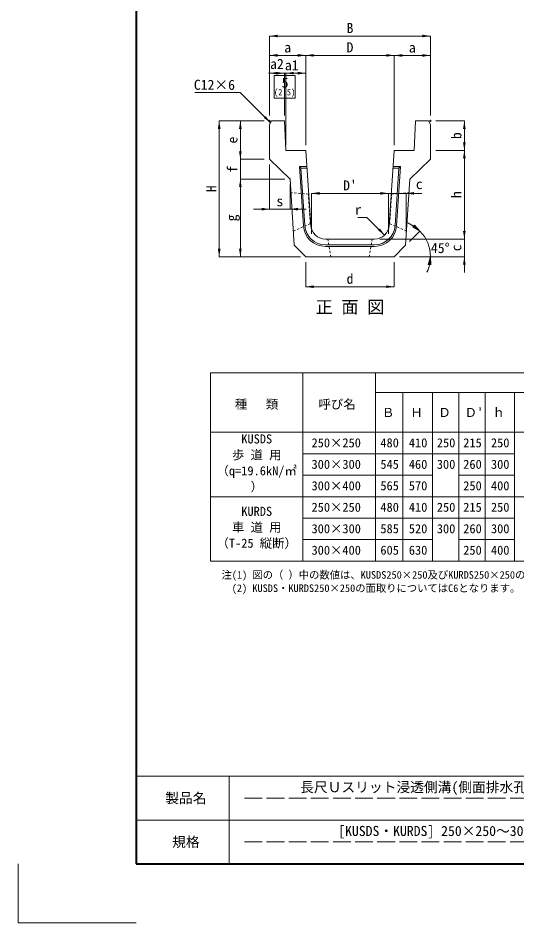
# Model space of a CAD drawing. Units: millimetres, scale not verified. Extents: x -181 to 7884, y -558 to 5422.
# Drawn here: x -181 to 1510, y -558 to 2507 of the extents above; entities that cross this region are included whole.
import ezdxf
from ezdxf.enums import TextEntityAlignment as Align

# ---------------------------------------------------------------- set-up
doc = ezdxf.new("R2010")
doc.units = ezdxf.units.MM
doc.header["$LTSCALE"] = 10
doc.linetypes.add('DASHED', pattern=[7.5, 6, -1.5])
doc.linetypes.add('USER1', pattern=[1.35, 0.75, -0.6])
doc.layers.add('(0-0)', color=7, linetype='Continuous')
for name, color, linetype, lineweight in [('0_2', 7, 'Continuous', 9), ('_0-0_', 3, 'Continuous', 20), ('Defpoints_3', 7, 'Continuous', 13), ('図枠', 7, 'Continuous', 5), ('寸法線', 7, 'Continuous', 9), ('本体', 2, 'Continuous', 9), ('補助線', 8, 'Continuous', 13)]:
    doc.layers.add(name, color=color, linetype=linetype, lineweight=lineweight)
doc.styles.add('ＭＳ ゴシック', font='')
doc.styles.get('ＭＳ ゴシック').set_extended_font_data('MS Gothic')

# ---------------------------------------------------------------- blocks, each defined once
blk = doc.blocks.new('filled_arrow')
at = {"color": 0, "linetype": 'Continuous', "lineweight": -2}
blk.add_solid([(7.5, 1.25), (0, 0), (7.5, -1.25)], dxfattribs=at)

msp = doc.modelspace()

# ---------------------------------------------------------------- hatches: boundary and pattern name
at = {"layer": '寸法線'}
for points in [[(1162.83, 1805.93), (1157.2, 1798.9), (1181.09, 1785.54)], [(1209.61, 1672.39), (1218.55, 1671.4), (1217.05, 1698.73)]]:
    msp.add_hatch(color=256, dxfattribs=at).paths.add_polyline_path(points)

# ---------------------------------------------------------------- linework, layer by layer
at = {"layer": '_0-0_'}
for p, q in [((1013.2, 1758.73), (960.6, 1758.73)), ((3567.08, 1305.66), (471.66, 1305.66)), ((471.66, 1305.66), (471.66, 667.72)), ((784.95, 1305.66), (784.95, 1104.21)), ((1031.12, 1305.66), (1031.12, 1104.21)), ((3404.38, 1238.51), (1031.12, 1238.51)), ((1123.81, 1238.51), (1123.81, 1104.21)), ((1223.9, 1238.51), (1223.9, 1104.21)), ((1313.62, 1238.51), (1313.62, 1104.21)), ((1403.02, 1238.51), (1403.02, 1104.21)), ((1501.51, 1238.51), (1501.51, 1104.21)), ((3404.38, 1104.21), (471.66, 1104.21)), ((784.95, 1104.21), (784.95, 667.72)), ((1031.12, 1104.07), (1031.12, 667.72)), ((1123.81, 1104.07), (1123.81, 667.72)), ((1223.9, 1104.07), (1223.9, 667.72)), ((1313.62, 1104.07), (1313.62, 667.72)), ((1403.02, 1104.07), (1403.02, 667.72)), ((1501.51, 1104.07), (1501.51, 667.72)), ((1223.9, 1031.45), (784.95, 1031.45)), ((1223.9, 1031.45), (1313.62, 1031.45)), ((1313.62, 1031.45), (1501.51, 1031.45)), ((1223.9, 958.71), (784.95, 958.71)), ((1313.62, 958.71), (1501.51, 958.71)), ((3567.08, 885.97), (471.66, 885.97)), ((1223.9, 813.21), (784.95, 813.21)), ((1223.9, 813.21), (1313.62, 813.21)), ((1313.62, 813.21), (1501.51, 813.21)), ((1223.9, 740.47), (784.95, 740.47)), ((1313.62, 740.47), (1501.51, 740.47)), ((3567.08, 667.72), (471.66, 667.72))]:
    msp.add_line(p, q, dxfattribs=at)
at = {"layer": 'Defpoints_3'}
for p in [(-180.63, -357.63), (219.37, -557.63)]:
    msp.add_line(p, (-180.63, -557.63), dxfattribs=at)
at = {"layer": '図枠', "lineweight": 40}
for p, q in [((219.37, 5182.37), (219.37, -357.63)), ((219.37, -357.63), (3819.37, -357.63))]:
    msp.add_line(p, q, dxfattribs=at)
at = {"layer": '図枠', "lineweight": 13}
for p, q in [((3819.37, -60.63), (219.37, -60.63)), ((534.37, -357.63), (534.37, -60.63)), ((2919.37, -209.13), (219.37, -209.13))]:
    msp.add_line(p, q, dxfattribs=at)
at = {"layer": '図枠', "linetype": 'DASHED', "lineweight": 9}
for p, q in [((1996.87, -134.88), (579.37, -134.88)), ((1996.87, -283.38), (579.37, -283.38))]:
    msp.add_line(p, q, dxfattribs=at)
at = {"layer": '寸法線'}
for p, q in [((671.78, 2446.29), (1216.78, 2446.29)), ((671.78, 2176.73), (671.78, 2446.29)), ((1216.78, 2176.73), (1216.78, 2446.29)), ((671.78, 2380.69), (794.28, 2380.69)), ((671.78, 2176.73), (671.78, 2380.69)), ((794.28, 2076.73), (794.28, 2380.69)), ((794.28, 2380.69), (1094.28, 2380.69)), ((794.28, 2076.73), (794.28, 2380.69)), ((1094.28, 2076.73), (1094.28, 2380.69)), ((1094.28, 2380.37), (1216.78, 2380.37)), ((1094.28, 2076.73), (1094.28, 2380.37)), ((1216.78, 2176.73), (1216.78, 2380.37)), ((667.78, 2320.31), (780.78, 2320.31)), ((671.78, 2320.31), (721.78, 2320.31)), ((671.78, 2176.73), (671.78, 2320.31)), ((721.78, 2176.73), (721.78, 2320.31)), ((721.78, 2176.73), (721.78, 2320.31)), ((726.78, 2076.73), (726.78, 2320.31)), ((726.78, 2320.31), (794.28, 2320.31)), ((726.78, 2076.73), (726.78, 2320.31)), ((794.28, 2076.73), (794.28, 2320.31)), ((501.02, 1698.73), (501.02, 2158.73)), ((653.78, 2158.73), (501.02, 2158.73)), ((572.7, 2028.73), (572.7, 2158.73)), ((653.78, 2158.73), (572.7, 2158.73)), ((1234.78, 2158.73), (1331.89, 2158.73)), ((1331.89, 2058.73), (1331.89, 2158.73)), ((572.7, 1907.73), (572.7, 2082.73)), ((1234.78, 2058.73), (1331.89, 2058.73)), ((1234.78, 2058.73), (1331.89, 2058.73)), ((1331.89, 1758.73), (1331.89, 2058.73)), ((653.78, 2028.73), (572.7, 2028.73)), ((653.78, 2028.73), (572.7, 2028.73)), ((671.78, 2010.73), (671.78, 1859.81)), ((572.7, 1698.73), (572.7, 1961.73)), ((723.28, 1961.73), (572.7, 1961.73)), ((723.28, 1961.73), (572.7, 1961.73)), ((741.28, 1943.73), (741.28, 1859.81)), ((814.28, 1913.32), (1074.28, 1913.32)), ((814.28, 1776.73), (814.28, 1913.32)), ((1020.28, 1913.32), (1188.28, 1913.32)), ((1074.28, 1776.73), (1074.28, 1913.32)), ((1074.28, 1776.73), (1074.28, 1913.32)), ((1134.28, 1776.73), (1134.28, 1913.32)), ((617.78, 1859.81), (795.28, 1859.81)), ((1331.89, 1644.73), (1331.89, 1812.73)), ((1145.64, 1750.09), (1181.09, 1785.54)), ((1045.51, 1758.73), (1331.89, 1758.73)), ((1045.51, 1758.73), (1331.89, 1758.73)), ((776.28, 1698.73), (501.02, 1698.73)), ((776.28, 1698.73), (572.7, 1698.73)), ((1112.28, 1698.73), (1331.89, 1698.73)), ((794.28, 1680.73), (794.28, 1597.15)), ((1094.28, 1680.73), (1094.28, 1597.15)), ((794.28, 1597.15), (1094.28, 1597.15))]:
    msp.add_line(p, q, dxfattribs=at)
for points in [[(674.78, 2152.73), (572.57, 2254.94), (418.61, 2254.94)], [(1061.66, 1772.21), (1001.95, 1831.93), (970.43, 1831.93)]]:
    msp.add_lwpolyline(points, dxfattribs=at)
for points in [[(1162.83, 1805.93), (1157.2, 1798.9), (1181.09, 1785.54)], [(1209.61, 1672.39), (1218.55, 1671.4), (1217.05, 1698.73)]]:
    msp.add_lwpolyline(points, close=True, dxfattribs=at)
for start, end in [(57.62824, 70.25493), (0, 45.00156), (334.74663, 347.37332)]:
    msp.add_arc((1094.28, 1698.73), 122.77, start, end, dxfattribs=at)
at = {"layer": '本体', "lineweight": 20}
for p, q in [((671.78, 2146.73), (677.78, 2158.73)), ((671.78, 2146.73), (671.78, 2028.73)), ((721.78, 2158.73), (677.78, 2158.73)), ((721.78, 2158.73), (726.78, 2058.73)), ((1161.78, 2058.73), (1166.78, 2158.73)), ((1166.78, 2158.73), (1210.78, 2158.73)), ((1216.78, 2146.73), (1210.78, 2158.73)), ((1216.78, 2146.73), (1216.78, 2028.73)), ((726.78, 2058.73), (794.28, 2058.73)), ((811.17, 1805.4), (794.28, 2058.73)), ((1077.39, 1805.4), (1094.28, 2058.73)), ((1094.28, 2058.73), (1161.78, 2058.73)), ((741.28, 1961.73), (671.78, 2028.73)), ((1147.28, 1961.73), (1216.78, 2028.73)), ((741.28, 1961.73), (755.65, 1737.36)), ((1132.91, 1737.36), (1147.28, 1961.73)), ((1027.51, 1758.73), (861.06, 1758.73)), ((794.28, 1698.73), (755.65, 1737.36)), ((1094.28, 1698.73), (1132.91, 1737.36)), ((794.28, 1698.73), (1094.28, 1698.73))]:
    msp.add_line(p, q, dxfattribs=at)
at = {"layer": '本体', "color": 4, "lineweight": 5}
for p, q in [((786.23, 1803.74), (772.89, 2003.73)), ((772.89, 2003.73), (778.24, 1998.73)), ((772.89, 2003.73), (797.95, 2003.73)), ((791.22, 1804.07), (778.24, 1998.73)), ((778.24, 1998.73), (798.28, 1998.73)), ((1110.33, 1998.73), (1090.28, 1998.73)), ((1115.67, 2003.73), (1090.62, 2003.73)), ((1097.35, 1804.07), (1110.33, 1998.73)), ((1102.34, 1803.74), (1115.67, 2003.73)), ((1115.67, 2003.73), (1110.33, 1998.73)), ((861.06, 1738.73), (944.28, 1738.73)), ((944.28, 1733.73), (861.06, 1733.73)), ((1027.51, 1738.73), (944.28, 1738.73)), ((944.28, 1733.73), (1027.51, 1733.73))]:
    msp.add_line(p, q, dxfattribs=at)
at = {"layer": '本体', "linetype": 'USER1'}
for p, q in [((869.28, 1758.73), (879.28, 1698.73)), ((1019.28, 1758.73), (1009.28, 1698.73))]:
    msp.add_line(p, q, dxfattribs=at)
for points in [[(752.55, 1785.74), (809.81, 1810.74), (803.15, 1910.73), (744.23, 1915.74)], [(1136.01, 1785.74), (1078.75, 1810.74), (1085.42, 1910.73), (1144.34, 1915.74)]]:
    msp.add_lwpolyline(points, dxfattribs=at)
at = {"layer": '本体', "color": 4, "lineweight": 5}
for centre, radius, start, end in [((861.06, 1808.73), 75, 183.81395, 270), ((861.06, 1808.73), 70, 183.81395, 270), ((1027.51, 1808.73), 70, 270, 356.18605), ((1027.51, 1808.73), 75, 270, 356.18605)]:
    msp.add_arc(centre, radius, start, end, dxfattribs=at)
at = {"layer": '本体', "lineweight": 20}
for centre, start, end in [((861.06, 1808.73), 183.81395, 270), ((1027.51, 1808.73), 270, 356.18605)]:
    msp.add_arc(centre, 50, start, end, dxfattribs=at)
at = {"layer": '補助線'}
msp.add_lwpolyline([(687.2, 2312.06), (758.06, 2312.06), (758.06, 2236.1), (687.2, 2236.1)], close=True, dxfattribs=at)
for centre in [(671.78, 2158.73), (1216.78, 2158.73)]:
    msp.add_circle(centre, 2, dxfattribs=at)

# ---------------------------------------------------------------- block references
at = {"layer": '寸法線', "xscale": 3.6, "yscale": 3.6}
for p in [(671.78, 2446.29), (671.78, 2380.69), (794.28, 2380.69), (1094.28, 2380.37), (671.78, 2320.31), (726.78, 2320.31), (814.28, 1913.32), (1134.28, 1913.32), (741.28, 1859.81), (794.28, 1597.15)]:
    msp.add_blockref('filled_arrow', p, dxfattribs=at)
for p, rotation in [((1216.78, 2446.29), 180), ((794.28, 2380.69), 180), ((1094.28, 2380.69), 180), ((1216.78, 2380.37), 180), ((721.78, 2320.31), 180), ((794.28, 2320.31), 180), ((501.02, 2158.73), 270), ((572.7, 2158.73), 270), ((674.78, 2152.73), 135), ((1331.89, 2158.73), 270), ((1331.89, 2058.73), 90), ((572.7, 2028.73), 90), ((572.7, 2028.73), 90), ((1331.89, 2058.73), 270), ((572.7, 1961.73), 270), ((572.7, 1961.73), 270), ((1074.28, 1913.32), 180), ((1074.28, 1913.32), 180), ((671.78, 1859.81), 180), ((1061.66, 1772.21), 135), ((1331.89, 1758.73), 90), ((1331.89, 1758.73), 90), ((501.02, 1698.73), 90), ((572.7, 1698.73), 90), ((1331.89, 1698.73), 270), ((1094.28, 1597.15), 180)]:
    msp.add_blockref('filled_arrow', p, dxfattribs=dict(at, rotation=rotation))

# ---------------------------------------------------------------- texts
at = {"layer": '(0-0)', "style": 'ＭＳ ゴシック'}
for s, p in [('注(1) 図の（ ）中の数値は、KUSDS250×250及びKURDS250×250の寸法を示します。', (508.72, 633.87)), ('  (2) KUSDS・KURDS250×250の面取りについてはC6となります。', (508.72, 588.87))]:
    msp.add_text(s, height=25.63, dxfattribs=at).set_placement(p, align=Align.TOP_LEFT)
at = {"layer": '0_2', "style": 'ＭＳ ゴシック'}
msp.add_text('正 面 図', height=42.72, dxfattribs=at).set_placement((944.28, 1528.22), align=Align.MIDDLE_CENTER)
for s, p in [('種 \u3000類', (554.2, 1174.63)), ('呼び名', (837.54, 1174.63)), ('Ｂ', (1052.64, 1146.59)), ('Ｈ', (1149.03, 1146.59)), ('Ｄ', (1243.94, 1146.59)), ("Ｄ'", (1332.85, 1146.59)), ('ｈ', (1427.44, 1146.59)), ('250×250', (813.94, 1043.83)), ('480', (1047.29, 1043.83)), ('410', (1143.68, 1043.83)), ('250', (1238.59, 1043.83)), ('215', (1328.15, 1043.83)), ('250', (1422.09, 1043.83)), ('300×300', (813.94, 971.09)), ('545', (1047.29, 971.09)), ('460', (1143.68, 971.09)), ('300', (1238.59, 971.09)), ('260', (1328.15, 971.09)), ('300', (1422.09, 971.09)), ('300×400', (813.94, 898.36)), ('565', (1047.29, 898.36)), ('570', (1143.68, 898.36)), ('250', (1328.15, 898.36)), ('400', (1422.09, 898.36)), ('250×250', (813.94, 825.66)), ('480', (1047.29, 825.66)), ('410', (1143.68, 825.66)), ('250', (1238.59, 825.66)), ('215', (1328.15, 825.66)), ('250', (1422.09, 825.66)), ('300×300', (813.94, 752.91)), ('585', (1047.29, 752.91)), ('520', (1143.68, 752.91)), ('300', (1238.59, 752.91)), ('260', (1328.15, 752.91)), ('300', (1422.09, 752.91)), ('300×400', (813.94, 680.18)), ('605', (1047.29, 680.18)), ('630', (1143.68, 680.18)), ('250', (1328.15, 680.18)), ('400', (1422.09, 680.18))]:
    msp.add_text(s, height=30.76, dxfattribs=at).set_placement(p, align=Align.BOTTOM_LEFT)
for s, p in [('KUSDS', (575.86, 1097.07)), ('歩 道 用', (544.39, 1043.07)), ('（q=19.6kN/㎡', (491.94, 989.07)), ('）', (607.33, 935.07)), ('KURDS', (575.86, 851.82)), ('車 道 用', (544.39, 797.82)), ('（T-25 縦断）', (491.94, 743.82))]:
    msp.add_text(s, height=30.76, dxfattribs=at).set_placement(p, align=Align.TOP_LEFT)
at = {"layer": '図枠', "style": 'ＭＳ ゴシック'}
for s, p in [('長尺Ｕスリット浸透側溝(側面排水孔・底穴開き)', (1288.12, -97.75)), ('製品名', (388.12, -134.88)), ('[KUSDS・KURDS] 250×250～300×400', (1288.12, -246.25)), ('規格', (388.12, -283.38))]:
    msp.add_text(s, height=34.18, dxfattribs=at).set_placement(p, align=Align.MIDDLE_CENTER)
at = {"layer": '寸法線', "style": 'ＭＳ ゴシック'}
for s, p in [('B', (944.28, 2473.29)), ('D', (944.28, 2407.69)), ('a', (733.03, 2407.69)), ('a', (1155.53, 2407.37)), ('a2', (696.78, 2351.81)), ('a1', (747.03, 2347.31)), ('5', (724.28, 2288.45)), ("D'", (944.28, 1940.32)), ('c', (1179.19, 1944.82)), ('s', (706.53, 1886.81)), ('d', (944.28, 1624.15))]:
    msp.add_text(s, height=34.18, dxfattribs=at).set_placement(p, align=Align.MIDDLE_CENTER)
for s, p in [('C12×6', (554.57, 2298.14)), ('r', (983.95, 1875.13))]:
    msp.add_text(s, height=34.18, dxfattribs=at).set_placement(p, align=Align.TOP_RIGHT)
msp.add_text('(2.5)', height=21.36, dxfattribs=at).set_placement((722.77, 2238.91), align=Align.BOTTOM_CENTER)
for s, rotation, p in [('b', 90, (1304.89, 2108.73)), ('e', 90, (545.7, 2093.73)), ('f', 90, (545.7, 1995.23)), ('H', 90, (474.02, 1928.73)), ('h', 90, (1304.89, 1908.73)), ('g', 90, (542.78, 1830.23)), ('45°', 358.941, (1250.36, 1728.21)), ('c', 90, (1304.45, 1728.73))]:
    msp.add_text(s, height=34.18, rotation=rotation, dxfattribs=at).set_placement(p, align=Align.MIDDLE_CENTER)

doc.saveas('drawing.dxf')
